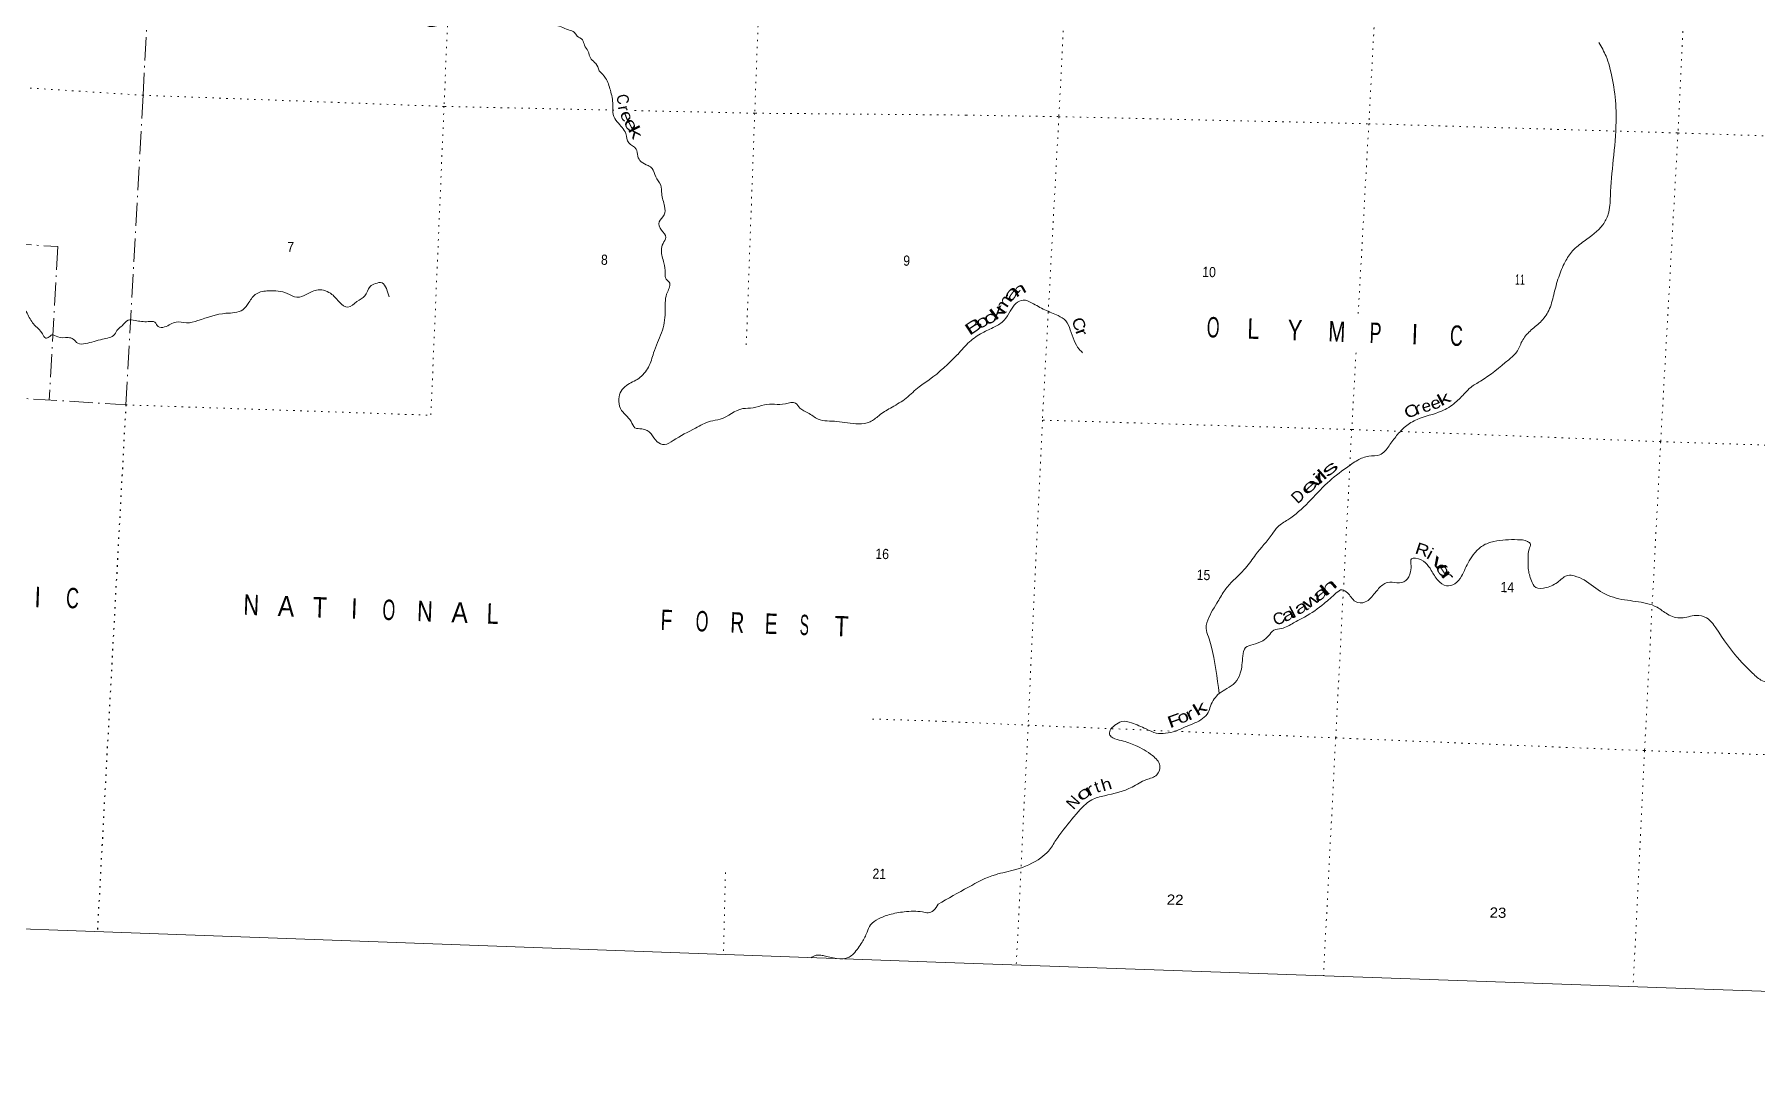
# Model space of a CAD drawing. Header units: feet. Extents: x -955330 to -733631, y 195788 to 387588.
# Drawn here: x -816808 to -787216, y 195788 to 213845 of the extents above; entities that cross this region are included whole.
import ezdxf
from ezdxf.enums import TextEntityAlignment as Align

# ---------------------------------------------------------------- set-up
doc = ezdxf.new("R2010")
doc.units = ezdxf.units.FT
doc.header["$LTSCALE"] = 80
doc.linetypes.add('DOT_DASHED', pattern=[7.7, 5, -1.2, 0.3, -1.2])
doc.linetypes.add('DOTTED', pattern=[1.5, 0.3, -1.2])
for name, color, linetype, lineweight in [('39', 7, 'Continuous', 13), ('4', 7, 'Continuous', 13), ('41', 7, 'Continuous', 13), ('44', 7, 'DOT_DASHED', 13), ('6', 7, 'DOTTED', 25), ('7', 7, 'DOTTED', 13)]:
    doc.layers.add(name, color=color, linetype=linetype, lineweight=lineweight)

msp = doc.modelspace()

# ---------------------------------------------------------------- linework, layer by layer
at = {"layer": '39'}
for points in [[(-816202.03, 216652.13), (-816110.98, 216625.14), (-816039.29, 216461.47), (-815965.62, 216229.09), (-815858.11, 216116.84), (-815639.05, 216094.09), (-815509.9, 216098.28), (-815450.24, 216003.61), (-815409.02, 215899.41), (-815377.14, 215819.71), (-815383.21, 215684.63), (-815364.27, 215577.06), (-815259.03, 215523.42), (-815138.96, 215493.56), (-815059.23, 215396.27), (-814967.06, 215377.34), (-814880.04, 215455.48), (-814788.67, 215476.96), (-814692.84, 215445.81), (-814601.89, 215453.16), (-814527.41, 215382.28), (-814431.7, 215347.1), (-814323.43, 215394.31), (-814228.82, 215389.44), (-814208.79, 215318.18), (-814186.06, 215202.42), (-814120, 215119.67), (-814028.99, 215129.04), (-813886.98, 215225.71), (-813720.2, 215341.83), (-813556.74, 215347), (-813472.63, 215328.32), (-813385.17, 215353.95), (-813298.24, 215294.8), (-813234.03, 215284.79), (-813183.3, 215228.76), (-813080.93, 215213.56), (-812956.23, 215203.75), (-812866.25, 215112.21), (-812803.65, 214981.12), (-812706.64, 214855.04), (-812553.3, 214791.88), (-812469.23, 214704.56), (-812360.37, 214570.05), (-812190.42, 214455.91), (-812046.55, 214413.22), (-812000.45, 214337.14), (-811986.14, 214209.52), (-811879.25, 214143.71), (-811819.29, 214059.13), (-811701.61, 214017.23), (-811508.86, 214057.86), (-811426.72, 214107.88), (-811342.57, 214224.46), (-811258.6, 214268.37), (-811197.91, 214208), (-811137.29, 214145.6), (-811049.41, 214185.35), (-810962.92, 214178.71), (-810830.48, 214225.2), (-810703.77, 214215.33), (-810561.48, 214186.82), (-810489.29, 214241.17), (-810437.49, 214354.69), (-810326.42, 214428.06), (-810218.44, 214398.57), (-810221.6, 214293.68), (-810218.94, 214180.54), (-810160.88, 214100.06), (-810085.05, 214006.93), (-809954.8, 213980.8), (-809848.9, 214015.97), (-809768.41, 214078.15), (-809660.99, 214097.12), (-809436.64, 214183.24), (-809292.18, 214227.34), (-809185.98, 214272.6), (-809031.62, 214243.72), (-808814.26, 214231.12), (-808679.51, 214287.63), (-808551.93, 214239.38), (-808419.96, 214203.1), (-808276.81, 214174.74), (-808181.84, 214143.44), (-808049.69, 214113.22), (-807975.26, 214070.36), (-807865.08, 214012.37), (-807759.5, 213975.27), (-807632.04, 213922.98), (-807526.56, 213877.41), (-807479.97, 213817.46), (-807391.21, 213752.2), (-807355.67, 213660.28), (-807298.09, 213563.66), (-807243.86, 213422.73), (-807161.5, 213345.55), (-807102.7, 213222.64)], [(-789924.23, 213704.68), (-789801.73, 213471.37), (-789744.03, 213298.31), (-789628.95, 212348.84), (-789677.04, 211692.28), (-789728.27, 211068.09), (-789764.95, 210756.3), (-789856.41, 210577.12), (-790178.18, 210295.12), (-790376.05, 210126.86), (-790506.07, 209936.61), (-790615.82, 209677.21), (-790700.62, 209372.74), (-790786.5, 209102.62), (-790930.82, 208904.67), (-791108.24, 208747.97), (-791245.87, 208574.07), (-791339.56, 208386.88), (-791473.96, 208257.28), (-791959.16, 207888.83), (-792127.16, 207782.33), (-792224.36, 207688.06), (-792392, 207521.01), (-792629.56, 207373.98), (-793048.2, 207231.78), (-793250.9, 207108.04), (-793400.04, 206954.62), (-793531.68, 206778.54), (-793686.92, 206623.26), (-793880.84, 206600.18), (-794069.98, 206530.56), (-794264.74, 206402.58), (-794589.99, 206140.85), (-795269.67, 205507.19), (-795442.08, 205386.67), (-795540.16, 205260.14), (-795823.61, 204906.5), (-795996.98, 204677.04), (-796230.92, 204441.13), (-796364.14, 204281.23), (-796488.5, 204076.7), (-796660.8, 203738.25), (-796675.57, 203639.77), (-796635.09, 203499.45), (-796589.03, 203342.85), (-796448.19, 202525.87)], [(-807102.7, 213222.64), (-806993.59, 213096.21), (-806911.21, 212885.78), (-806870.26, 212638.24), (-806863.2, 212470.46), (-806792.43, 212343.16), (-806647.3, 212140.94), (-806595.63, 211981.91), (-806469.75, 211877.18), (-806441.22, 211753.17), (-806383.58, 211658.56), (-806262.59, 211592.33), (-806193.48, 211543.82), (-806133.27, 211400.68), (-806046.81, 211258.78), (-806029.14, 211108.85), (-805981.17, 210893.4), (-805987.67, 210744.2), (-806073.95, 210623.64), (-806033.76, 210485.15), (-805958.9, 210359.74), (-806006.42, 210254.17), (-806034.17, 210135.89), (-805992.25, 209920.63), (-805969.32, 209744.29), (-805950.31, 209638.74), (-805899.33, 209590.77), (-805930.67, 209420.11), (-805967.14, 209279.88), (-805969.41, 209069.99), (-806032.32, 208720.59), (-806101.92, 208551.08), (-806167.74, 208373.38), (-806257.66, 208131.8), (-806424.79, 207936.97), (-806636.13, 207814.12), (-806727.79, 207715.93), (-806763.95, 207585.79), (-806736.75, 207417.41), (-806651.34, 207307.83), (-806555.91, 207195.94), (-806490.58, 207088.99), (-806370.21, 207069.22), (-806211.44, 206985.7), (-806108.68, 206849.36), (-805981.16, 206799.09), (-805833.96, 206867.34), (-805448.44, 207083.87), (-805192.97, 207199.33), (-805024.58, 207234.64), (-804634.05, 207416.69), (-804460.28, 207429.63), (-804265.1, 207484.32), (-803903.76, 207499.69), (-803728.04, 207510.55), (-803653.93, 207427.56), (-803517.31, 207344.71), (-803341.07, 207238.46), (-803021.78, 207196.55), (-802648.1, 207153), (-802449.44, 207189.41), (-802299.07, 207295.93), (-802099.57, 207427.21), (-801859.3, 207573.41), (-801631.62, 207770.46), (-801433.83, 207911.89), (-800944.11, 208345.47)], [(-810711.09, 209339.92), (-810761.35, 209478.72), (-810834.98, 209577.84), (-810948.26, 209565.1), (-811038.53, 209513.31), (-811132.06, 209352.6), (-811268.03, 209255.74), (-811422.12, 209159.44), (-811562.83, 209240.39), (-811695.74, 209379.66), (-811935.32, 209457.53), (-812129.1, 209382.61), (-812297.97, 209331.17), (-812465.41, 209394.76), (-812784.58, 209440.7), (-812993.74, 209390.47), (-813123.23, 209240.93), (-813227.81, 209114.87), (-813364.34, 209066.49), (-813517.91, 209054.96), (-813999.46, 208930.16), (-814196.17, 208891.66), (-814373.18, 208905.07), (-814571.28, 208820.18), (-814683.96, 208827.61), (-814738.23, 208899.91), (-814852.8, 208911.43), (-815079.98, 208932.4), (-815198.88, 208933.96), (-815300.43, 208842.13), (-815376.95, 208777.81), (-815431.93, 208692.65), (-815638.03, 208610.03), (-815932.63, 208534.1), (-816063.5, 208540.06), (-816141.95, 208613.08), (-816227.89, 208637.88), (-816408.99, 208649.39), (-816508.79, 208682.68), (-816558.22, 208647.82), (-816613.21, 208629.29), (-816669.44, 208703.66), (-816788.56, 208832.42), (-816910.3, 209007.69), (-817023.39, 209202.89), (-817109.71, 209282.21), (-817232.79, 209413.1), (-817352.61, 209451.03), (-817524.96, 209351.24), (-817696.19, 209221.13), (-817778.34, 209171.11), (-817909.44, 209169), (-818131.19, 209169.62), (-818254.01, 209241.96), (-818357.9, 209273.35), (-818456.16, 209223.82), (-818563.81, 209130.15), (-818711.63, 209108.35), (-818908.16, 209075.91), (-819033.42, 209134.19), (-819162.79, 209257.2), (-819298.84, 209291.58), (-819466.69, 209274.43), (-819620.82, 209311.37), (-819726.49, 209417.51), (-819866.1, 209468.15), (-819950.69, 209470.7), (-820009.83, 209448.25), (-820106.45, 209453.18), (-820216.37, 209418.13), (-820361.15, 209430.56), (-820544.87, 209421.96), (-821031.09, 209410.35), (-821164.08, 209412.34), (-821294.69, 209359.74), (-821488.48, 209351.44), (-821827.82, 209262.73), (-822044.49, 209230.9), (-822189.34, 209241.31), (-822325.62, 209201), (-822503.84, 209174.06), (-822838.87, 209161.94), (-822995.51, 209249.43), (-823125.46, 209285.65), (-823265.53, 209253.52), (-823458.16, 209216.93), (-823591.84, 209263.35), (-823904.81, 209448.41), (-823999.44, 209519.9), (-824087.91, 209661.87), (-824219.89, 209764.77), (-824431.52, 209833.73), (-824589.3, 209816.27), (-824662.28, 209735.69), (-824745.44, 209584.76), (-824791.92, 209446.85), (-824879.18, 209360.65)], [(-800942.1, 208346.96), (-800739.39, 208564.89), (-800519.77, 208718.44), (-800309.57, 208821.81), (-800143.3, 208938.45), (-800042.5, 209091.14), (-799942.3, 209221.65), (-799817.81, 209282.9), (-799672.15, 209234.62), (-799443.91, 209113.52), (-799219.08, 209014.7), (-799086.64, 208924.4), (-799008.27, 208770.96), (-798940.84, 208585.54), (-798856.27, 208437.99), (-798797.5, 208377.9)], [(-796448.19, 202525.87), (-796319.13, 202607.18), (-796175.38, 202710.3), (-796086.43, 202871.38), (-796044.16, 203166.88), (-795995.94, 203310.89), (-795867.65, 203363.97), (-795700.74, 203430.14), (-795601.86, 203512.26), (-795512.66, 203608.76), (-795380.95, 203639.55), (-795170.91, 203736.86), (-794982.96, 203836.78), (-794646.46, 204067.94), (-794438.14, 204250.05), (-794335.95, 204305.85), (-794244.78, 204252.97), (-794182.37, 204178.66), (-794109.96, 204102.07), (-793941.01, 204095.54), (-793771.69, 204250.44), (-793639.03, 204390.18), (-793559.35, 204432.45), (-793394.48, 204424.01), (-793242.43, 204462.34), (-793159.79, 204613.49), (-793153.99, 204752.57), (-793147.66, 204837.16), (-793074.95, 204845.31), (-792903.9, 204768.1), (-792804.75, 204638.33), (-792688.7, 204463.71), (-792544.14, 204375.11), (-792402.31, 204407.65), (-792288.03, 204537.78), (-792156.04, 204800.63), (-792057.63, 204939.26), (-791921.43, 205060.74), (-791730.11, 205136.35), (-791322.6, 205165.84), (-791150.29, 205135.01), (-791101.19, 205089.31), (-791125.69, 205003.19), (-791140.09, 204844.16), (-791138.78, 204670.59), (-791084.07, 204461.28), (-791010.7, 204346.32), (-790829.62, 204341.5), (-790613.22, 204450.75), (-790457.46, 204551.52), (-790346.96, 204542.52), (-790179.72, 204473.49), (-789855.58, 204250.95), (-789482.31, 204132.03), (-789105.43, 204071.53), (-788924.05, 204004.14), (-788746.05, 203886.39), (-788508.22, 203821.53), (-788257.42, 203863.27), (-788073.31, 203822.04), (-787916.91, 203650.38), (-787497.32, 203088.3), (-787283.73, 202872.75), (-787116.12, 202743.17), (-786980.13, 202709.27)], [(-801280.42, 198903.43), (-800759.02, 199196.25), (-800296.15, 199409.91), (-799945.45, 199497.42), (-799513.03, 199701.81), (-799381.08, 199815.33), (-799257.16, 200003.72), (-799119.21, 200189.73), (-798836.08, 200531.28), (-798640.27, 200697.58), (-798422.96, 200766.45), (-797945.76, 200915.15), (-797700.64, 201043.82), (-797521.23, 201125.8), (-797470.56, 201285.89), (-797596.78, 201456.74), (-797886.02, 201629.92), (-798127.38, 201713.04), (-798277.07, 201761.42), (-798326.16, 201807.12), (-798323.85, 201891.82), (-798245.03, 201976.48), (-798126.47, 202041.93), (-797956.01, 202017.21), (-797707.09, 201915.73), (-797529.9, 201842.39), (-797370.9, 201840.17), (-797196.66, 201879.92), (-797013.33, 201957.77), (-796733.85, 202091.57), (-796638.39, 202195.97), (-796601.22, 202303.95), (-796535.33, 202431.34), (-796448.19, 202525.87)], [(-801280.42, 198903.43), (-801358.9, 198794.33), (-801450.75, 198756.72), (-801547.13, 198769.72), (-801861.53, 198773.12), (-802117.01, 198724.29), (-802304.69, 198651.2), (-802440.9, 198546.28), (-802501.05, 198422.92), (-802584.81, 198251.82), (-802654.37, 198150.95), (-802733.94, 198052.4), (-802810.29, 197994.13), (-803253.05, 198019.57), (-803337.4, 198030.19), (-803412.54, 198012.26), (-803459.01, 197984.45)]]:
    msp.add_spline(points, degree=3, dxfattribs=at)
at = {"layer": '4'}
msp.add_lwpolyline([(-733631.22, 379550.22), (-739699.92, 195787.95), (-770508.84, 196826.62), (-801316.3, 197907.67), (-832122.26, 199031.09), (-862926.63, 200196.88), (-893729.37, 201405.05)], dxfattribs=at)
at = {"layer": '44'}
for points in [[(-814720.5, 216874), (-814941.63, 212800.47), (-815238.47, 207481.55)], [(-823065.45, 210641.99), (-820333.95, 210448), (-816408.78, 210200.56), (-816555.89, 207564.6)], [(-825839.63, 208192.36), (-820510.51, 207813.89), (-815238.47, 207481.55)]]:
    msp.add_lwpolyline(points, dxfattribs=at)
at = {"layer": '6'}
msp.add_line((-815238.47, 207481.55), (-815728.01, 198427.95), dxfattribs=at)
at = {"layer": '7'}
for p, q in [((-815238.47, 207481.55), (-809996.07, 207303.54)), ((-802407.21, 202084.38), (-801168.3, 202044.35)), ((-804933.89, 199447.06), (-804967.74, 198038.62))]:
    msp.add_line(p, q, dxfattribs=at)
for points in [[(-809601.02, 216631.05), (-809770.22, 212608.45), (-809996.07, 207303.54)], [(-804283.89, 216390.22), (-804431.21, 212492.14), (-804578.07, 208474.93)], [(-799011.63, 216186.88), (-799204.5, 212432.65), (-799487.44, 207219.86), (-799732.91, 201977.82), (-799937.08, 197858.37)], [(-793684.45, 215879.36), (-793878.3, 212310.8), (-794062.97, 209012.36)], [(-788399.41, 215577), (-788565.16, 212152.98), (-788862.64, 206849.77), (-789140.11, 201542), (-789337.38, 197482.28)], [(-806853.82, 212544.92), (-809770.22, 212608.45), (-814941.63, 212800.47), (-820227.71, 213135.25), (-825557.55, 213489.52), (-829013.58, 213737.42)], [(-800795.64, 212460.07), (-804431.21, 212492.14), (-806500, 212537.21)], [(-800797.67, 212460.09), (-799204.5, 212432.65), (-793878.3, 212310.8), (-788565.16, 212152.98), (-783298.74, 211980.27), (-777904.83, 211683.07), (-772615.38, 211394.72), (-770008.5, 211370.83)], [(-794098.62, 208375.53), (-794172.39, 207057.95), (-794447.58, 201760.2), (-794657.76, 197670.43)], [(-770190.38, 206083.8), (-778164.14, 206376.83), (-783580.12, 206676.63), (-788862.64, 206849.77), (-794172.39, 207057.95), (-799487.44, 207219.86)], [(-801166.67, 202044.3), (-799732.91, 201977.82), (-794447.58, 201760.2), (-789140.11, 201542), (-783855.69, 201364.76), (-778542.42, 201063.67), (-776283.56, 200992.34)]]:
    msp.add_lwpolyline(points, dxfattribs=at)

# ---------------------------------------------------------------- texts
at = {"layer": '41'}
for s, rotation, width, p in [('C', 279.483, 0.9, (-806795.09, 212715.89)), ('r', 279.991, 1.05, (-806775.39, 212559.86)), ('e', 291.098, 1.25, (-806719.17, 212406.38)), ('e', 297.187, 1.4, (-806642.34, 212252.64)), ('k', 297.289, 1.6, (-806566.27, 212120.64))]:
    msp.add_text(s, height=200, rotation=rotation, dxfattribs=dict(at, width=width)).set_placement(p, align=Align.CENTER)
for s, rotation, width, p in [('n', 29.362, 1.55, (-799942.34, 209321.78)), ('m', 56.489, 1.35, (-800160.85, 209043.62)), ('a', 51.199, 1.9, (-800038.67, 209226.17)), ('B', 33.521, 1.7, (-800742.93, 208664.08)), ('o', 30.359, 1.5, (-800574.33, 208773.32)), ('c', 27.342, 1.6, (-800445.6, 208843.04)), ('k', 37.959, 2, (-800301.87, 208918.97)), ('C', 292.172, 1.15, (-798993.51, 208936.84)), ('r', 290.36, 1.35, (-798925.63, 208754.78)), ('C', 27.231, 1.25, (-793210.89, 207232.5)), ('r', 21.641, 1.4, (-793062.32, 207303.17)), ('e', 16.2, 1.1, (-792943.47, 207345.14)), ('e', 20.279, 1.2, (-792784.5, 207390.27)), ('k', 27.957, 1.6, (-792638.59, 207451.48)), ('v', 42.766, 2.1, (-794822.21, 206025.68)), ('i', 42.766, 1.8, (-794725.33, 206108.75)), ('l', 41.428, 1.65, (-794652.9, 206179.26)), ('s', 39.594, 2.1, (-794595.81, 206225.34)), ('e', 42.766, 1.95, (-794946.65, 205915.42)), ('R', 342.106, 1.2, (-793098.16, 204934.88)), ('i', 331.772, 1.25, (-792903.14, 204853.38)), ('v', 313.702, 2.15, (-792827.93, 204793.38)), ('e', 303.681, 1.6, (-792746.61, 204695.97)), ('r', 308.569, 2, (-792655.75, 204561.2)), ('w', 33.521, 1.6, (-794937.6, 203963.52)), ('a', 36.153, 1.8, (-794764.26, 204081.92)), ('h', 41.208, 1.95, (-794617.1, 204185.96)), ('C', 17.17, 1.05, (-795493.05, 203688.99)), ('a', 25.42, 1.45, (-795326.09, 203743.93)), ('l', 27.184, 1.15, (-795174.2, 203819.58)), ('a', 29.784, 1.55, (-795097.74, 203861.76)), ('F', 19.727, 1.5, (-797299.18, 201923.76)), ('o', 24.021, 1.3, (-797123.93, 201992.61)), ('r', 25.338, 1.5, (-796974.97, 202052.46)), ('k', 30.575, 1.7, (-796832.41, 202128.38)), ('r', 28.638, 1.6, (-798692.7, 200747.85)), ('t', 19.359, 1.05, (-798554.32, 200813.91)), ('h', 17.152, 1.2, (-798446.04, 200839.45)), ('o', 35.979, 1.65, (-798824.18, 200660.56))]:
    msp.add_text(s, height=200, rotation=rotation, dxfattribs=dict(at, width=width)).set_placement(p)
for s, rotation, p in [('D', 43.104, (-795099.83, 205771.27)), ('N', 48.235, (-798951.13, 200515.56))]:
    msp.add_text(s, height=200, rotation=rotation, dxfattribs=at).set_placement(p)
at = {"layer": '44'}
for s, rotation, width, p in [('O', 358.03, 0.6, (-796558.3, 208640.04)), ('L', 358.03, 0.8, (-795866.98, 208616.26)), ('Y', 358.03, 0.8, (-795153.63, 208591.72)), ('M', 358.03, 0.75, (-794433.39, 208566.95)), ('P', 358.03, 0.65, (-793768.62, 208544.48)), ('I', 358.03, 0.85, (-793093.17, 208522.08)), ('C', 358.03, 0.65, (-792378.71, 208496.26)), ('I', 357.9, 0.85, (-816758.51, 204005.9)), ('C', 357.9, 0.65, (-816160.16, 203987.84)), ('N', 357.908, 0.8, (-813087.97, 203871.52)), ('A', 357.91, 0.9, (-812489.76, 203849.68)), ('T', 357.911, 0.85, (-811910.82, 203828.56)), ('I', 357.913, 0.85, (-811317.96, 203809.05)), ('O', 357.913, 0.6, (-810724.02, 203785.3)), ('N', 357.917, 0.8, (-810103.78, 203762.72)), ('A', 357.917, 0.9, (-809505.56, 203740.96)), ('L', 357.92, 0.8, (-808939.02, 203720.37)), ('F', 357.926, 0.7, (-805953.41, 203612.07)), ('O', 357.929, 0.6, (-805341.42, 203589.91)), ('R', 357.93, 0.7, (-804736.31, 203568.02)), ('E', 357.931, 0.7, (-804153.24, 203546.95)), ('S', 357.933, 0.5, (-803583.93, 203526.4)), ('T', 357.934, 0.85, (-802947.15, 203503.42))]:
    msp.add_text(s, height=350, rotation=rotation, dxfattribs=dict(at, width=width)).set_placement(p, align=Align.CENTER)
at = {"layer": '7'}
for s, rotation, width, p in [('7', 358.276, 0.9, (-812468.19, 210107.51)), ('8', 358.276, 0.9, (-807075.49, 209889.24)), ('9', 358.276, 0.9, (-801881.32, 209873.85)), ('10', 358.473, 0.9, (-796742.86, 209680.13)), ('11', 358.473, 0.65, (-791368.33, 209547.95)), ('16', 358.276, 0.9, (-802360.33, 204837.42)), ('15', 358.473, 0.9, (-796838.04, 204475.48)), ('14', 358.473, 0.9, (-791616.92, 204265.63)), ('21', 358.276, 0.9, (-802410.83, 199341.5)), ('22', 358.473, 1.1, (-797351.77, 198896.95)), ('23', 358.473, 1.1, (-791803.44, 198674.94))]:
    msp.add_text(s, height=175, rotation=rotation, dxfattribs=dict(at, width=width)).set_placement(p)

doc.saveas('drawing.dxf')
